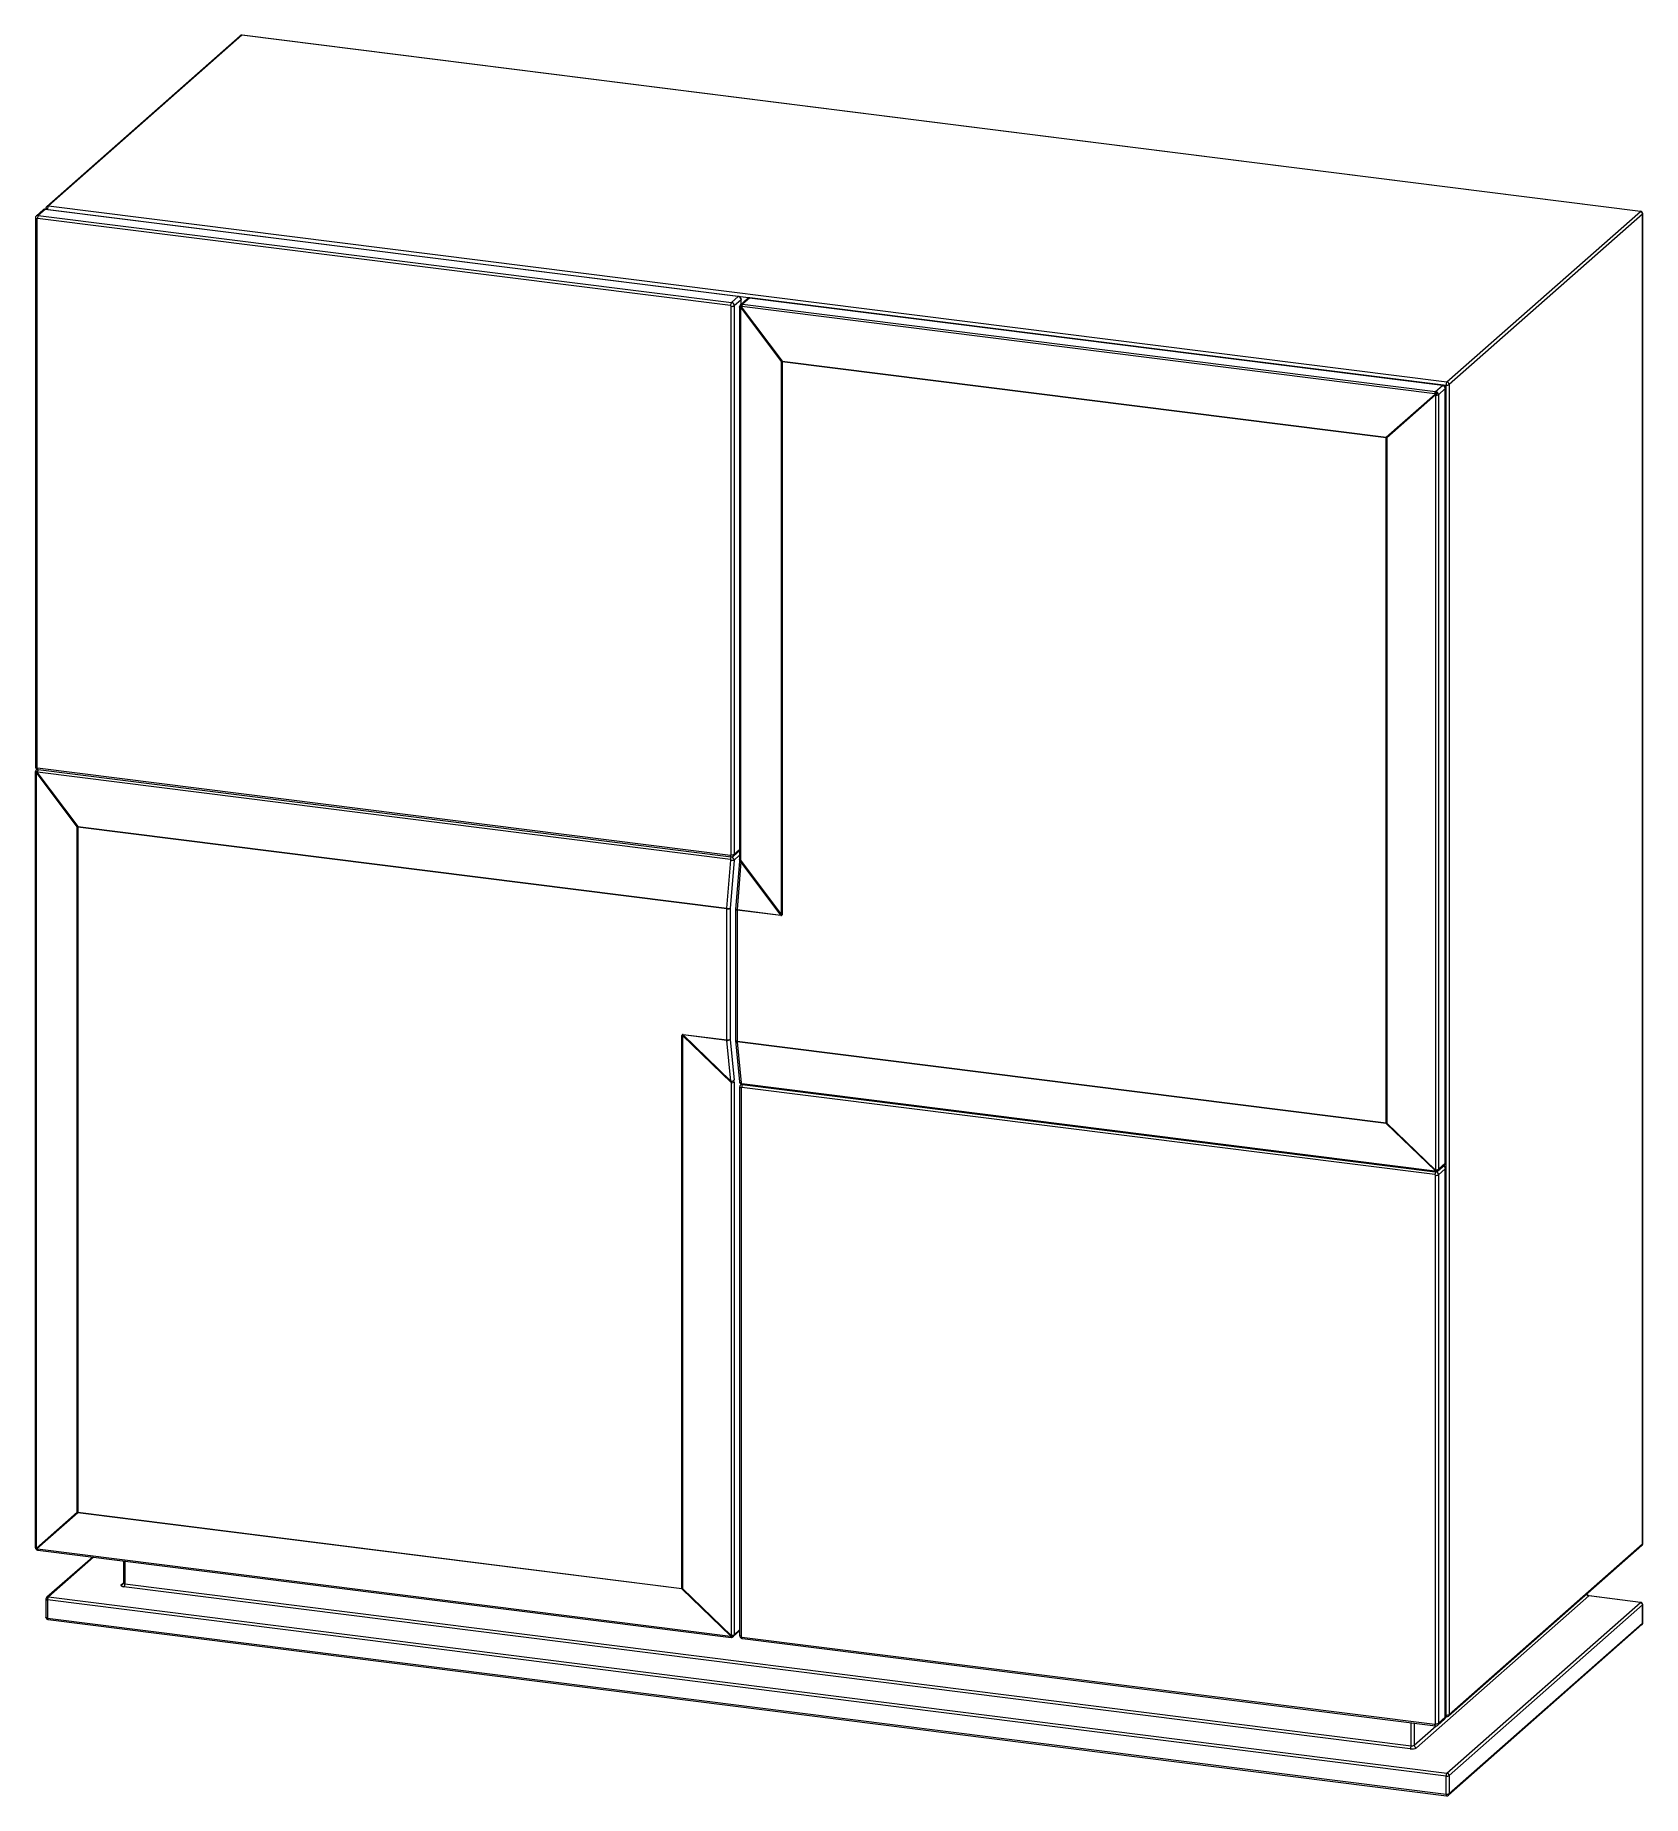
# Paper-space layout '_Dimétrique' of a CAD drawing. Header units: millimetres. Extents: x -700 to 639, y -761 to 706.
import ezdxf

# ---------------------------------------------------------------- set-up
doc = ezdxf.new("R2010")
doc.units = ezdxf.units.MM

psp = doc.layouts.new('_Dimétrique')

# ---------------------------------------------------------------- linework, layer by layer
at = {"color": 7, "linetype": 'Continuous', "lineweight": 15}
for p, q in [((-529.5, 705.8), (-690.7, 563.6)), ((-528.2, 706.2), (-689.4, 564)), ((637.4, 559.3), (-528.2, 706.2)), ((637.6, 559.4), (-527.9, 706.3)), ((-693.8, 560.6), (-699.4, 555.7)), ((-692.1, 561.1), (-697.8, 556.1)), ((-114.5, 488.4), (-692.1, 561.1)), ((-691.9, 561.2), (475.4, 414.6)), ((-689.4, 564), (476.1, 417.2)), ((476.1, 417.2), (637.4, 559.3)), ((-700.2, 553.8), (-700.2, 96.6)), ((-698.9, 553.2), (-698.9, 96)), ((-120.8, 480.9), (-698.5, 553.6)), ((-697.8, 556.1), (-120.1, 483.4)), ((639.2, 557.2), (478, 415)), ((639.2, -551.5), (639.2, 557.2)), ((639.4, -551.3), (639.4, 557.5)), ((-120.1, 483.4), (-114.5, 488.4)), ((-112.1, 485.7), (-117.8, 480.7)), ((-106.8, 486.7), (-112.6, 481.6)), ((-112, 482.1), (-112, 485.9)), ((-105.1, 487.2), (-110.9, 482.1)), ((472.5, 414.4), (-105.1, 487.2)), ((472.7, 414.5), (-104.9, 487.3)), ((-120.4, 23.1), (-120.4, 480.3)), ((-117.8, 480.7), (-117.8, 23.5)), ((-113.4, 479.8), (-113.4, 19.1)), ((-112.5, 479.2), (-112.5, 18.6)), ((-78.4, 434.2), (-112.4, 479.5)), ((-112, 479.9), (-78, 434.6)), ((466, 407.2), (-111.6, 480)), ((-110.9, 482.1), (466.7, 409.3)), ((-78.4, -26.9), (-78.4, 434.2)), ((-78, 434.6), (425.6, 371.1)), ((425.6, 370.7), (-78, 434.1)), ((-78, 434.1), (-78, -27)), ((466.7, 409.3), (472.5, 414.4)), ((474.8, 411.8), (469, 406.6)), ((474.8, -234.1), (474.8, 411.8)), ((475, -233.8), (475, 412)), ((475.4, -694.1), (475.4, 414.6)), ((478, 415), (478, -693.7)), ((425.6, 371.1), (466.3, 407)), ((466.7, 406.5), (426, 370.6)), ((466.9, -239.6), (466.9, 406.2)), ((469, 406.6), (469, -239.2)), ((425.6, -200.5), (425.6, 370.7)), ((426, 370.6), (426, -200.6)), ((-700.4, 91.7), (-700.4, -554.1)), ((-698.7, 94.3), (-699.6, 93.5)), ((-699.5, 91.2), (-699.5, -554.6)), ((-665.4, 46.2), (-699.4, 91.5)), ((-698.9, 91.9), (-665, 46.6)), ((-121, 19.2), (-698.6, 92)), ((-698.5, 95.4), (-120.8, 22.7)), ((-698, 94.1), (-120.4, 21.3)), ((-697.9, 94), (-120.3, 21.3)), ((-665.4, -525.1), (-665.4, 46.2)), ((-665, 46.6), (-123.9, -21.6)), ((-123.9, -22.1), (-665, 46.1)), ((-665, 46.1), (-665, -525.1)), ((-123.9, -21.6), (-120.6, 18.6)), ((-118, 18.6), (-121.3, -21.7)), ((-118.5, 21.9), (-113.4, 26.4)), ((-113.5, 17.5), (-116.8, -22.3)), ((-112.2, 17.1), (-115.5, -22.7)), ((-112.5, 18.6), (-78.4, -26.9)), ((-78.9, -27.3), (-112.2, 17.1)), ((-123.9, -131.3), (-123.9, -22.1)), ((-121.3, -21.7), (-121.3, -130.9)), ((-116.8, -22.5), (-116.8, -131.8)), ((-115.5, -22.7), (-78.9, -27.3)), ((-115.5, -23.1), (-115.5, -132.4)), ((-78.9, -27.7), (-115.5, -23.1)), ((-161.4, -588.6), (-161.4, -127.5)), ((-120.1, -167), (-160.9, -127.5)), ((-160.9, -127.5), (-160.9, -588.6)), ((-160.5, -126.7), (-123.9, -131.3)), ((-123.9, -131.7), (-160.5, -127.1)), ((-160.5, -127.1), (-120.6, -165.7)), ((-120.6, -165.7), (-123.9, -131.7)), ((-121.3, -130.9), (-118, -164.9)), ((-116.8, -131.9), (-113.4, -166.3)), ((-115.5, -132.4), (425.6, -200.5)), ((-115.5, -132.8), (-112.1, -167.1)), ((425.6, -201), (-115.5, -132.8)), ((-120.1, -627.6), (-120.1, -167)), ((-118, -166.6), (-118, -627.2)), ((-113.3, -170.6), (-113.3, -627.9)), ((-111.9, -168.4), (-112.4, -168.8)), ((-112, -168.5), (-112, -168.3)), ((-112, -171.3), (-112, -628.5)), ((-111.6, -167.6), (466, -240.4)), ((466.1, -243.6), (-111.5, -170.9)), ((-111.2, -168.6), (466.4, -241.4)), ((466.3, -240.3), (425.6, -201)), ((426, -200.6), (466.7, -239.9)), ((469, -239.2), (474.8, -234.1)), ((466.6, -701.4), (466.6, -244.2)), ((468.3, -240.8), (474.1, -235.6)), ((474.8, -238.8), (469.2, -243.8)), ((469.2, -243.8), (469.2, -701)), ((474.8, -696), (474.8, -238.8)), ((475, -695.8), (475, -238.5)), ((-699.4, -555), (-665.4, -525.1)), ((-665, -525.5), (-698.9, -555.5)), ((-665, -525.1), (-161.4, -588.6)), ((-161.4, -589), (-665, -525.5)), ((-698.6, -555.7), (-121, -628.4)), ((-698.2, -556.6), (-120.5, -629.4)), ((477.5, -695), (638.7, -552.8)), ((478, -693.7), (639.2, -551.5)), ((-652.5, -562.4), (-690.7, -596)), ((-626.9, -565.6), (-626.9, -584.1)), ((-625.6, -584.7), (446.3, -719.8)), ((-691.4, -597.5), (-691.4, -612.6)), ((475.4, -745), (-690.1, -598.2)), ((-690.1, -598.2), (-690.1, -613.3)), ((-689.4, -595.7), (476.1, -742.5)), ((445.6, -722.3), (-626.4, -587.2)), ((-120.7, -628.4), (-161.4, -589)), ((-160.9, -588.6), (-120.2, -628)), ((594.3, -594.9), (450.8, -721.5)), ((476.1, -742.5), (637.4, -600.3)), ((637.4, -600.3), (594.3, -594.9)), ((637.6, -600.2), (594.6, -594.8)), ((-690.1, -613.3), (475.4, -760.1)), ((-689.6, -614.6), (475.9, -761.5)), ((639.2, -602.4), (478, -744.6)), ((639.2, -617.5), (639.2, -602.4)), ((639.4, -617.3), (639.4, -602.2)), ((-118.6, -628.8), (-113.3, -624)), ((-111.5, -629.1), (466.1, -701.8)), ((-111, -630.4), (466.6, -703.2)), ((477.5, -761), (638.7, -618.8)), ((478, -759.7), (639.2, -617.5)), ((468.5, -702.6), (474.1, -697.6)), ((469.2, -701), (474.8, -696)), ((475, -695.3), (475.9, -695.5)), ((475.4, -760.1), (475.4, -745)), ((478, -744.6), (478, -759.7))]:
    psp.add_line(p, q, dxfattribs=at)
at = {"color": 8, "linetype": 'Continuous', "lineweight": 15}
for p, q in [((-112.1, 482), (-112.1, 485.7)), ((-697.9, 94.1), (-697.9, 94)), ((-113.4, 22.6), (-118, 18.6)), ((-117.8, 23.5), (-113.4, 27.3)), ((-112.1, -168.6), (-112.1, -168.2)), ((-651.7, -562.5), (-689.4, -595.7)), ((-625.6, -565.7), (-625.6, -584.7)), ((-628.7, -585.5), (-626.9, -584)), ((-118, -627.2), (-113.3, -623.1)), ((446.3, -719.8), (446.3, -700.6)), ((448.9, -701), (448.9, -719.4)), ((448.9, -719.4), (467.3, -703.2)), ((474.9, -696.5), (476, -695.5)), ((475, -694), (475.4, -694.1))]:
    psp.add_line(p, q, dxfattribs=at)
at = {"color": 8, "linetype": 'Continuous', "lineweight": 15, "flags": 128}
for points in [[(-527.9, 706.3), (-528, 706.3), (-528.2, 706.2)], [(-691.9, 561.2), (-692, 561.2), (-692.1, 561.1)], [(-690.1, 561.5), (-690.4, 561.5), (-690.8, 561.6), (-691, 561.7), (-691.2, 561.8), (-691.3, 562), (-691.4, 562.1), (-691.4, 562.1)], [(637.6, 559.4), (637.5, 559.4), (637.4, 559.3)], [(-700.2, 553.8), (-700.2, 553.8), (-700.2, 553.7), (-700, 553.6), (-699.9, 553.5), (-699.6, 553.4), (-699.3, 553.3), (-698.9, 553.2)], [(639.4, 557.5), (639.3, 557.3), (639.2, 557.2)], [(-114.2, 488.5), (-114.3, 488.4), (-114.5, 488.4)], [(-112, 485.9), (-112, 485.8), (-112.1, 485.7)], [(-104.9, 487.3), (-105, 487.3), (-105.1, 487.2)], [(-112.5, 479.2), (-112.8, 479.3), (-113, 479.4), (-113.2, 479.5), (-113.3, 479.6), (-113.4, 479.7), (-113.4, 479.8)], [(472.7, 414.5), (472.6, 414.5), (472.5, 414.4)], [(475, 412), (474.9, 411.9), (474.8, 411.8)], [(-699.5, 91.2), (-699.8, 91.3), (-700, 91.3), (-700.2, 91.4), (-700.3, 91.5), (-700.4, 91.6), (-700.4, 91.7)], [(-700.2, 96.6), (-700.2, 96.6), (-700.2, 96.4), (-700, 96.3), (-699.9, 96.2), (-699.6, 96.1), (-699.3, 96), (-698.9, 96)], [(-698, 94.1), (-698, 94.1), (-698.2, 94.1), (-698.3, 94.3), (-698.3, 94.5), (-698.4, 94.8), (-698.5, 95.1), (-698.5, 95.4)], [(-120.4, 21.3), (-120.4, 21.3), (-120.5, 21.4), (-120.6, 21.5), (-120.7, 21.7), (-120.8, 22), (-120.8, 22.3), (-120.8, 22.7)], [(-113.4, 26), (-113.6, 26.1), (-113.7, 26.1)], [(-112.5, 18.6), (-112.8, 18.7), (-113, 18.7), (-113.2, 18.8), (-113.3, 18.9), (-113.4, 19), (-113.4, 19.1)], [(-115.5, -23.1), (-115.8, -23.1), (-116.2, -23), (-116.4, -22.9), (-116.6, -22.8), (-116.7, -22.6), (-116.8, -22.5), (-116.8, -22.5)], [(-115.5, -132.4), (-115.8, -132.3), (-116.2, -132.2), (-116.4, -132.1), (-116.6, -132), (-116.7, -131.9), (-116.8, -131.8), (-116.8, -131.8)], [(-112, -171.3), (-112.3, -171.2), (-112.6, -171.1), (-112.9, -171), (-113.1, -170.9), (-113.2, -170.8), (-113.3, -170.7), (-113.3, -170.6)], [(-111.6, -167.6), (-111.6, -167.9), (-111.5, -168.1), (-111.5, -168.3), (-111.4, -168.5), (-111.3, -168.5), (-111.2, -168.6)], [(475, -233.8), (474.9, -233.9), (474.8, -234.1)], [(466, -240.4), (466, -240.7), (466.1, -240.9), (466.2, -241.1), (466.2, -241.2), (466.3, -241.3), (466.4, -241.4)], [(474.8, -238.8), (474.9, -238.7), (475, -238.5)], [(-699.5, -554.6), (-699.8, -554.6), (-700, -554.5), (-700.2, -554.4), (-700.3, -554.3), (-700.4, -554.2), (-700.4, -554.1)], [(-699.4, -555), (-699.6, -555.2), (-699.7, -555.3), (-699.8, -555.5), (-699.9, -555.6), (-699.9, -555.6), (-699.9, -555.6)], [(-698.9, -555.5), (-699.1, -555.7), (-699.3, -555.8), (-699.5, -555.9), (-699.6, -555.9), (-699.6, -555.9), (-699.6, -555.9)], [(-698.6, -555.7), (-698.6, -555.9), (-698.5, -556.2), (-698.4, -556.3), (-698.3, -556.5), (-698.2, -556.6), (-698.2, -556.6)], [(639.4, -551.3), (639.3, -551.4), (639.2, -551.5)], [(-625.6, -584.7), (-626, -584.6), (-626.3, -584.6), (-626.6, -584.5), (-626.8, -584.3), (-626.9, -584.2), (-626.9, -584.1), (-626.9, -584.1)], [(-691.4, -597.5), (-691.4, -597.6), (-691.3, -597.7), (-691.2, -597.8), (-691, -597.9), (-690.8, -598), (-690.4, -598.1), (-690.1, -598.2)], [(594.6, -594.8), (594.5, -594.8), (594.3, -594.9)], [(637.6, -600.2), (637.5, -600.2), (637.4, -600.3)], [(-690.1, -613.3), (-690.4, -613.2), (-690.8, -613.1), (-691, -613), (-691.2, -612.9), (-691.3, -612.8), (-691.4, -612.7), (-691.4, -612.6)], [(-690.1, -613.3), (-690.1, -613.6), (-690, -613.9), (-690, -614.2), (-689.9, -614.4), (-689.8, -614.5), (-689.7, -614.6), (-689.6, -614.6)], [(639.2, -602.4), (639.3, -602.3), (639.4, -602.2)], [(-121, -628.4), (-120.9, -628.7), (-120.9, -628.9), (-120.8, -629.1), (-120.7, -629.3), (-120.6, -629.3), (-120.5, -629.4)], [(-112, -628.5), (-112.3, -628.5), (-112.6, -628.4), (-112.9, -628.3), (-113.1, -628.2), (-113.2, -628.1), (-113.3, -627.9), (-113.3, -627.9)], [(-111, -630.4), (-111.1, -630.4), (-111.2, -630.4), (-111.3, -630.2), (-111.4, -630), (-111.4, -629.7), (-111.5, -629.4), (-111.5, -629.1)], [(639.4, -617.3), (639.3, -617.4), (639.2, -617.5)], [(466.6, -703.2), (466.6, -703.2), (466.4, -703.1), (466.3, -703), (466.2, -702.8), (466.2, -702.5), (466.1, -702.2), (466.1, -701.8)], [(474.8, -696), (474.9, -695.9), (475, -695.8)], [(475.4, -694.1), (475.4, -694.5), (475.5, -694.8), (475.6, -695), (475.6, -695.2), (475.7, -695.4), (475.9, -695.5), (475.9, -695.5)], [(475.4, -760.1), (475.4, -760.5), (475.5, -760.8), (475.6, -761), (475.6, -761.2), (475.7, -761.4), (475.9, -761.5), (475.9, -761.5)]]:
    psp.add_lwpolyline(points, dxfattribs=at)
at = {"color": 7, "linetype": 'Continuous', "lineweight": 15, "flags": 128}
for points in [[(-112.6, 481.6), (-112.7, 481.5), (-112.7, 481.3), (-112.7, 481.2), (-112.6, 480.9), (-112.5, 480.7), (-112.3, 480.4), (-112.2, 480.2), (-112, 479.9)], [(-698.9, 91.9), (-699.1, 92.1), (-699.3, 92.4), (-699.5, 92.7), (-699.6, 92.9), (-699.6, 93.1), (-699.7, 93.3), (-699.6, 93.4), (-699.6, 93.5)], [(-78.4, -26.9), (-78.4, -27.2), (-78.6, -27.4), (-78.9, -27.3)], [(-78.9, -27.7), (-78.4, -27.7), (-78.1, -27.4), (-78, -27)], [(-160.5, -126.7), (-161, -126.7), (-161.3, -127), (-161.4, -127.5)], [(-160.5, -127.1), (-160.8, -127), (-161, -127.2), (-160.9, -127.5)], [(468.3, -240.8), (468.2, -240.8), (468.1, -240.8), (467.9, -240.8), (467.7, -240.7), (467.5, -240.6), (467.2, -240.4), (467, -240.2), (466.7, -239.9)], [(-628.7, -585.5), (-628.9, -585.7), (-628.9, -586), (-628.8, -586.3), (-628.6, -586.5), (-628.2, -586.7), (-627.7, -586.9), (-627.1, -587.1), (-626.4, -587.2)], [(-118.6, -628.8), (-118.8, -628.9), (-118.9, -628.9), (-119.1, -628.8), (-119.3, -628.7), (-119.5, -628.6), (-119.7, -628.4), (-120, -628.2), (-120.2, -628)]]:
    psp.add_lwpolyline(points, dxfattribs=at)
at = {"color": 7, "linetype": 'Continuous', "lineweight": 15}
for centre, radius, start, end in [((-528.2, 704.3), 2, 82.8192, 131.4096), ((-689.4, 562.1), 2, 131.4096, 180), ((-686.2, 561.7), 3.94, 144.9309, 183.5931), ((637, 557.2), 2.18, 1.0587, 81.7605), ((637.4, 557.5), 2, 0, 82.8192), ((-698.5, 553.2), 0.407, 81.3986, 181.4206), ((-694.5, 553.9), 3.94, 144.9309, 183.5931), ((-114.9, 485.7), 2.73, 1.0587, 81.7605), ((-116.9, 481.1), 3.94, 144.9309, 183.5931), ((-120.9, 480.3), 0.546, 1.0587, 81.7605), ((-119.6, 484.2), 3.94, 259.2261, 297.8883), ((-120.5, 480.7), 2.73, 1.0587, 81.7605), ((-111.3, 480.7), 1.61, 145.7898, 225.3498), ((-111.2, 480), 2.1, 82.0617, 130.9039), ((-112.1, 479.2), 0.401, 133.4954, 182.0801), ((-106.1, 472.8), 9.24, 129.6117, 133.2076), ((-111.7, 479.6), 0.435, 82.9379, 131.8019), ((-108.1, 480), 3.51, 143.521, 179.4494), ((-72.1, 427.5), 9.24, 129.6117, 133.2076), ((-77.5, 438.5), 4.37, 257.4174, 262.9531), ((-72.5, 434.1), 5.52, 175.1956, 179.9313), ((472.1, 411.7), 2.73, 1.0587, 81.7605), ((479.4, 414.9), 3.94, 144.9309, 183.5931), ((476.2, 418.5), 3.94, 259.2261, 297.8883), ((475.8, 415), 2.18, 1.0587, 81.7605), ((469.5, 407.2), 3.51, 143.521, 179.4494), ((465.9, 406.8), 0.475, 36.0841, 82.0802), ((472.5, 399.9), 9.42, 116.2147, 130.9388), ((471.2, 410.9), 6.25, 218.3926, 224.4266), ((466.3, 406.7), 2.61, 39.9414, 82.0656), ((460.5, 413.6), 9.42, 311.8804, 326.6045), ((466.4, 406.2), 0.475, 0.7391, 46.7352), ((467.3, 409.7), 3.51, 263.3698, 299.2983), ((466.4, 406.6), 2.61, 0.7536, 42.8778), ((430.5, 375), 6.25, 218.3926, 224.4266), ((431.1, 370.7), 5.52, 175.1956, 179.9313), ((426.3, 376.2), 5.52, 262.888, 267.6236), ((-698.2, 92.6), 1.61, 145.7898, 225.3498), ((-698.2, 92), 2.1, 82.0617, 130.9039), ((-699.1, 91.2), 0.401, 133.4954, 182.0801), ((-693, 84.8), 9.24, 129.6117, 133.2076), ((-698.4, 96), 0.546, 181.0587, 261.7605), ((-698.6, 91.5), 0.435, 82.9379, 131.8019), ((-695.1, 91.9), 3.51, 143.521, 179.4494), ((-659.1, 39.4), 9.24, 129.6117, 133.2076), ((-664.5, 50.4), 4.37, 257.4174, 262.9531), ((-659.5, 46.1), 5.52, 175.1956, 179.9313), ((-117.5, 19.2), 3.51, 143.521, 179.4494), ((-121.1, 18.7), 0.516, 353.4397, 80.2653), ((-120.8, 23.1), 0.407, 261.3986, 1.4206), ((-119, 28.5), 10, 261.1522, 275.8161), ((-119.6, 26.9), 3.94, 259.2261, 297.8883), ((-120.7, 18.6), 2.69, 359.4806, 81.5121), ((-139.6, 11.1), 28.1, 12.3942, 15.4163), ((-122.4, -11.7), 10, 261.1522, 275.8161), ((-118.4, -22.1), 5.52, 175.1956, 179.9313), ((-123.2, -18.2), 3.94, 259.2261, 297.8883), ((-114.8, -22.5), 2, 175.2498, 180), ((-110, -23.1), 5.52, 175.1956, 179.9313), ((-73.4, -27.7), 5.52, 175.1956, 179.9313), ((-77.5, -22.6), 4.37, 257.4174, 262.9531), ((-160.7, -122), 5.52, 262.888, 267.6236), ((-156.1, -126.7), 4.37, 179.8661, 185.4019), ((-123.2, -127.4), 3.94, 259.2261, 297.8883), ((-123.4, -128.9), 2.84, 259.4036, 315.703), ((-119.5, -131.3), 4.37, 179.8661, 185.4019), ((-114.8, -131.8), 2, 180, 185.5612), ((-111.1, -132.4), 4.37, 179.8661, 185.4019), ((-120.1, -162.9), 2.84, 259.4036, 315.703), ((-136.4, -172.7), 17.3, 19.2314, 23.8629), ((-119.7, -163.5), 3.51, 263.3698, 299.2983), ((-135.5, -166.6), 17.5, 359.9107, 5.4345), ((-111.5, -167.1), 0.591, 189.0674, 262.866), ((-111.6, -171.3), 0.407, 81.3986, 181.4206), ((426.3, -195.1), 5.52, 262.888, 267.6236), ((430, -200.6), 4.37, 179.8661, 185.4019), ((419.7, -193.8), 9.24, 309.6117, 313.2076), ((466.1, -240), 0.401, 260.7391, 309.3238), ((466, -244.2), 0.546, 1.0587, 81.7605), ((460.4, -233.2), 9.24, 309.6117, 313.2076), ((467.6, -239.3), 1.61, 217.4695, 297.0294), ((467.3, -240.3), 3.94, 259.2261, 297.8883), ((466.5, -239.6), 0.435, 311.0173, 359.8813), ((467.3, -236.1), 3.51, 263.3698, 299.2983), ((466.9, -239.2), 2.1, 311.9153, 0.7575), ((-664.5, -520.8), 4.37, 257.4174, 262.9531), ((-662.8, -523.2), 3.25, 215.6063, 227.213), ((-660.6, -525.1), 4.37, 179.8661, 185.4019), ((-698.3, -554.4), 2, 216.8525, 225.9667), ((-698.9, -554.6), 0.612, 180.8127, 217.224), ((-696.7, -553.1), 3.25, 215.6063, 227.213), ((-698.5, -555.1), 0.612, 225.5952, 262.0065), ((637.4, -551.3), 2, 311.4096, 360), ((-629.6, -584.9), 3.94, 324.9309, 3.5931), ((-689.4, -597.5), 2, 131.4096, 180), ((-686.2, -597.9), 3.94, 144.9309, 183.5931), ((-160.7, -583.1), 5.52, 262.888, 267.6236), ((-167.3, -581.9), 9.24, 309.6117, 313.2076), ((-157, -588.6), 4.37, 179.8661, 185.4019), ((637, -602.5), 2.18, 1.0587, 81.7605), ((637.4, -602.2), 2, 0, 82.8192), ((-689.4, -612.6), 2, 180, 262.8192), ((-120.9, -628), 0.401, 260.7391, 309.3238), ((-126.6, -621.2), 9.24, 309.6117, 313.2076), ((-119.4, -627.4), 1.61, 217.4695, 297.0294), ((-120.5, -627.6), 0.435, 311.0173, 359.8813), ((-119.7, -624.2), 3.51, 263.3698, 299.2983), ((-120.1, -627.2), 2.1, 311.9153, 0.7575), ((-111.4, -628.5), 0.546, 181.0587, 261.7605), ((637.4, -617.3), 2, 311.4096, 360), ((466.2, -701.4), 0.407, 261.3986, 1.4206), ((467.3, -697.6), 3.94, 259.2261, 297.8883), ((476.2, -690.2), 3.94, 259.2261, 297.8883), ((476.1, -693.5), 2, 262.8192, 311.4096), ((442.4, -720), 3.94, 324.9309, 3.5931), ((447.1, -714.5), 7.88, 259.2261, 297.8883), ((447.1, -715.9), 3.94, 259.2261, 297.8883), ((451.1, -719.3), 2.18, 181.0587, 261.7605), ((479.4, -744.8), 3.94, 144.9309, 183.5931), ((476.2, -741.1), 3.94, 259.2261, 297.8883), ((475.8, -744.7), 2.18, 1.0587, 81.7605), ((476.2, -756.2), 3.94, 259.2261, 297.8883), ((476.1, -759.5), 2, 262.8192, 311.4096)]:
    psp.add_arc(centre, radius, start, end, dxfattribs=at)
at = {"color": 8, "linetype": 'Continuous', "lineweight": 15}
for centre, radius, start, end in [((-528.4, 704.5), 1.67, 81.8416, 130.6612), ((-692.4, 559.1), 2.08, 81.8416, 130.6612), ((-689.6, 562.3), 1.67, 81.8416, 130.6612), ((-698.1, 554.1), 2.07, 81.7302, 131.5664), ((-105.4, 485.1), 2.08, 81.8416, 130.6612), ((-119.9, 23.4), 2.09, 312.9625, 0.9661), ((-112.4, 19.1), 1.93, 235.2622, 276.0658), ((-115.7, -20.7), 1.93, 235.2622, 276.0658), ((-115.5, -131.5), 1.32, 200.6246, 273.0594), ((-112.2, -165.8), 1.32, 200.6246, 273.0594), ((-111.1, -170.3), 1.97, 106.1998, 132.1812), ((-106.9, -170.7), 4.59, 152.7715, 181.9225), ((472.7, -234.1), 2.08, 312.158, 0.9777), ((470.6, -243.5), 4.51, 151.7845, 182.1076), ((466.4, -243.8), 2.74, 1.074, 71.5099), ((472.1, -238.8), 2.75, 1.2737, 63.3966), ((637.6, -551.6), 1.67, 312.158, 0.9777), ((-628.4, -583.9), 1.65, 261.6056, 310.9638), ((-689.6, -597.3), 1.67, 81.8416, 130.6612), ((594.6, -592.7), 2.19, 199.2499, 261.7182), ((637.6, -617.6), 1.67, 312.158, 0.9777), ((467.1, -701.1), 2.09, 312.9625, 0.9661), ((472.7, -696.1), 2.08, 312.158, 0.9777), ((476.3, -693.7), 1.67, 312.158, 0.9777), ((476.3, -759.7), 1.67, 312.158, 0.9777)]:
    psp.add_arc(centre, radius, start, end, dxfattribs=at)
at = {"color": 7, "linetype": 'Continuous', "lineweight": 15}
for points, knots in [([(-691.9, 561.2), (-692.1, 561.2), (-692.7, 561.2), (-693.3, 561), (-693.6, 560.7), (-693.7, 560.6)], [0, 0, 0, 0, 0.412012, 0.822303, 1, 1, 1, 1]), ([(-699.4, 555.6), (-699.5, 555.5), (-699.9, 555.2), (-700.2, 554.6), (-700.2, 554.1), (-700.2, 553.8)], [0, 0, 0, 0, 0.2331743, 0.654887, 1, 1, 1, 1]), ([(-112, 485.9), (-112, 486.2), (-112.1, 486.8), (-112.6, 487.6), (-113.2, 488.2), (-113.9, 488.4), (-114.2, 488.4), (-114.2, 488.5)], [0, 0, 0, 0, 0.247218, 0.480807, 0.725631, 0.955831, 1, 1, 1, 1]), ([(-104.9, 487.3), (-105.2, 487.3), (-105.7, 487.3), (-106.4, 487.1), (-106.6, 486.8), (-106.7, 486.7)], [0, 0, 0, 0, 0.412012, 0.822303, 1, 1, 1, 1]), ([(-112.6, 481.6), (-112.7, 481.4), (-113, 481.1), (-113.3, 480.5), (-113.4, 480), (-113.4, 479.8)], [0, 0, 0, 0, 0.274071, 0.665944, 1, 1, 1, 1]), ([(475, 412), (474.9, 412.3), (474.9, 412.9), (474.4, 413.7), (473.7, 414.2), (473.1, 414.4), (472.8, 414.5), (472.7, 414.5)], [0, 0, 0, 0, 0.247218, 0.480807, 0.725631, 0.955831, 1, 1, 1, 1]), ([(-699.6, 93.5), (-699.7, 93.4), (-700, 93.1), (-700.3, 92.5), (-700.4, 92), (-700.4, 91.7)], [0, 0, 0, 0, 0.274071, 0.665944, 1, 1, 1, 1]), ([(-700.2, 96.6), (-700.2, 96.3), (-700.1, 95.7), (-699.7, 94.9), (-699, 94.4), (-698.4, 94.1), (-698.1, 94.1), (-698, 94.1)], [0, 0, 0, 0, 0.247218, 0.480807, 0.725631, 0.955831, 1, 1, 1, 1]), ([(-120.4, 21.3), (-120.1, 21.3), (-119.6, 21.3), (-118.9, 21.5), (-118.6, 21.8), (-118.5, 21.9)], [0, 0, 0, 0, 0.4002, 0.798729, 1, 1, 1, 1]), ([(-113.4, 19.1), (-113.4, 19), (-113.4, 18.5), (-113.4, 17.9), (-113.5, 17.5)], [0, 0, 0, 0, 0.245915, 1, 1, 1, 1]), ([(-113.4, -166.3), (-113.4, -166.6), (-113.3, -167.2), (-112.7, -167.9), (-112, -168.4), (-111.5, -168.5), (-111.2, -168.6)], [0, 0, 0, 0, 0.2642856, 0.4964225, 0.7475917, 1, 1, 1, 1]), ([(-112.4, -168.9), (-112.6, -169), (-112.9, -169.3), (-113.2, -169.9), (-113.2, -170.4), (-113.3, -170.6)], [0, 0, 0, 0, 0.233174, 0.654887, 1, 1, 1, 1]), ([(474.1, -235.6), (474.2, -235.5), (474.6, -235.2), (474.9, -234.6), (474.9, -234.1), (475, -233.8)], [0, 0, 0, 0, 0.255107, 0.664758, 1, 1, 1, 1]), ([(466.4, -241.4), (466.6, -241.4), (467, -241.4), (467.7, -241.2), (468.1, -240.9), (468.3, -240.8)], [0, 0, 0, 0, 0.226465, 0.628651, 1, 1, 1, 1]), ([(475, -238.5), (474.9, -238.2), (474.9, -237.7), (474.4, -236.9), (473.9, -236.4), (473.5, -236.3), (473.4, -236.3)], [0, 0, 0, 0, 0.3110012, 0.6048582, 0.9128477, 1, 1, 1, 1]), ([(-700.4, -554.1), (-700.4, -554.2), (-700.3, -554.7), (-700.2, -555.2), (-699.9, -555.5), (-699.9, -555.6)], [0, 0, 0, 0, 0.260952, 0.767624, 1, 1, 1, 1]), ([(-699.6, -555.9), (-699.5, -556), (-699.2, -556.3), (-698.7, -556.5), (-698.3, -556.6), (-698.2, -556.6)], [0, 0, 0, 0, 0.244873, 0.7929, 1, 1, 1, 1]), ([(-627, -584.1), (-627, -584.3), (-627, -584.7), (-627.3, -585), (-627.3, -585.1), (-627.4, -585.1)], [0, 0, 0, 0, 0.451379, 0.855217, 1, 1, 1, 1]), ([(594.6, -594.8), (594.5, -594.8), (594.2, -594.7), (593.7, -594.5), (593.2, -594), (592.8, -593.6), (592.8, -593.3), (592.8, -593.3)], [0, 0, 0, 0, 0.124793, 0.407771, 0.681773, 0.947549, 1, 1, 1, 1]), ([(-120.5, -629.4), (-120.4, -629.4), (-120, -629.4), (-119.3, -629.3), (-118.9, -629), (-118.6, -628.8)], [0, 0, 0, 0, 0.226465, 0.628651, 1, 1, 1, 1]), ([(-113.3, -627.9), (-113.2, -628.2), (-113.2, -628.8), (-112.7, -629.6), (-112, -630.1), (-111.4, -630.4), (-111.1, -630.4), (-111, -630.4)], [0, 0, 0, 0, 0.247218, 0.480807, 0.725631, 0.955831, 1, 1, 1, 1]), ([(466.6, -703.2), (466.9, -703.2), (467.4, -703.2), (468.1, -703), (468.4, -702.7), (468.5, -702.6)], [0, 0, 0, 0, 0.4002, 0.798729, 1, 1, 1, 1]), ([(474.1, -697.6), (474.2, -697.5), (474.6, -697.2), (474.9, -696.6), (474.9, -696), (475, -695.8)], [0, 0, 0, 0, 0.255107, 0.664758, 1, 1, 1, 1])]:
    psp.add_open_spline(points, degree=3, knots=knots, dxfattribs=at)

doc.saveas('drawing.dxf')
